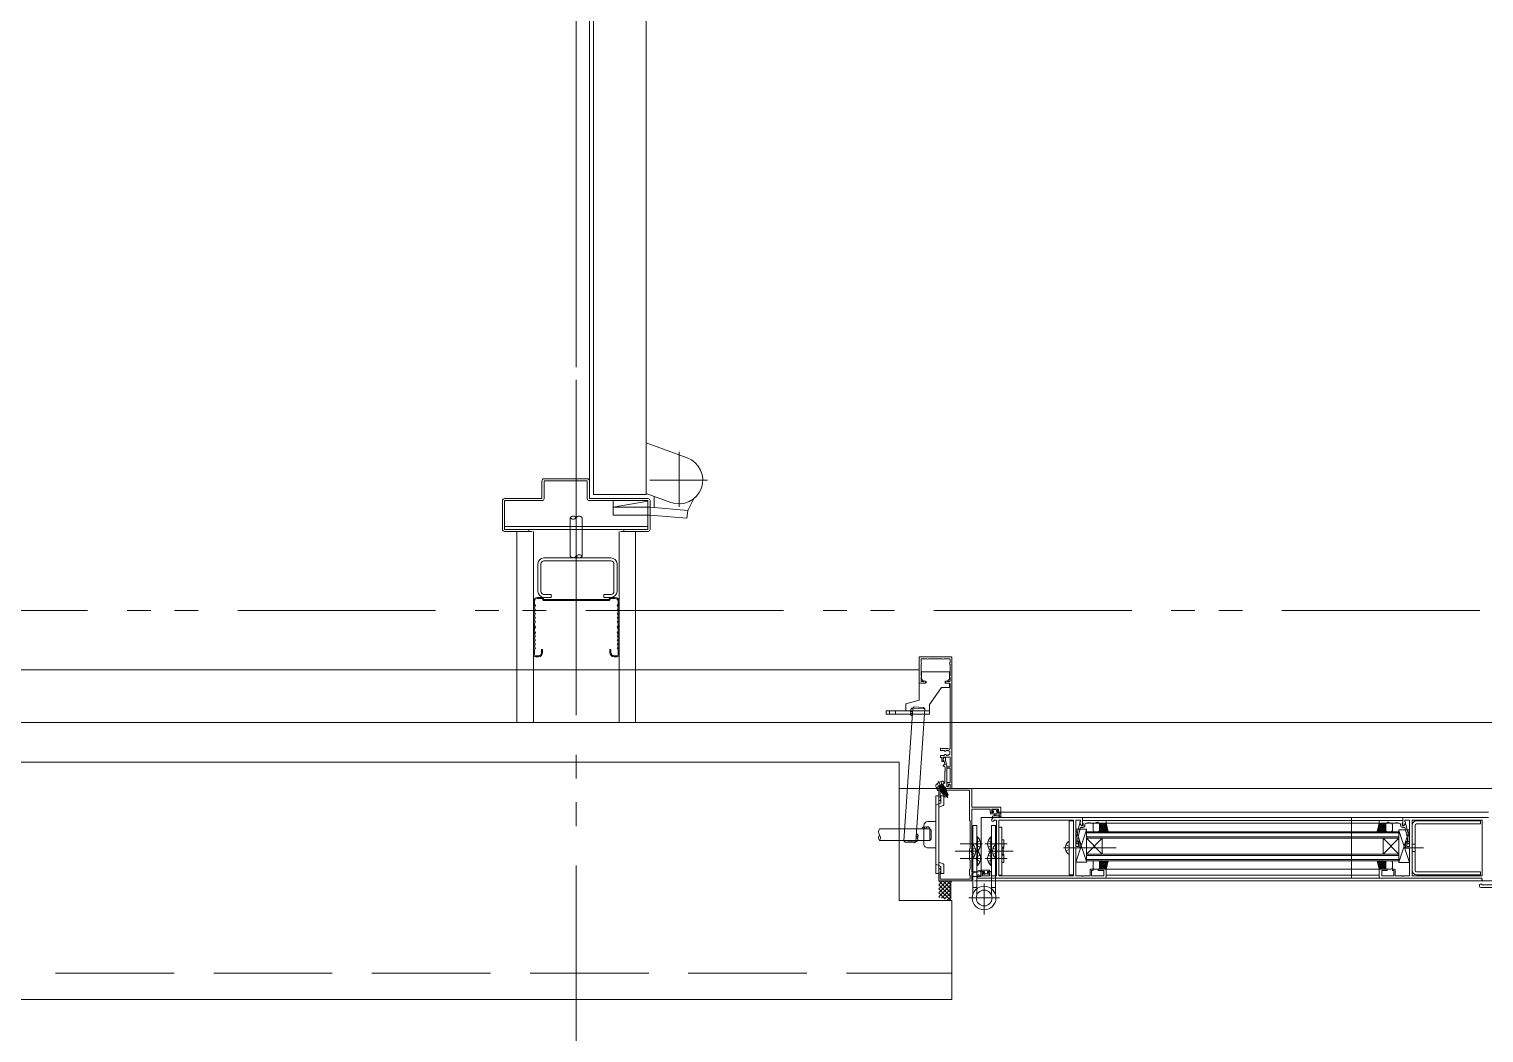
# Model space of a CAD drawing. Units: millimetres at full size. Extents: x -12803 to 120774, y -9413 to 101127.
# Drawn here: x 81859 to 82963, y 6681 to 7442 of the extents above; entities that cross this region are included whole.
import ezdxf

# ---------------------------------------------------------------- set-up
doc = ezdxf.new("R2010")
doc.units = ezdxf.units.MM
doc.header["$LTSCALE"] = 30
for name, pattern in [('CHAIN2', [12, 9, -1, 1, -1]), ('DASHED3', [4, 3, -1]), ('DOUBLE_CHAIN1', [8.8, 5, -1, 0.6, -0.6, 0.6, -1])]:
    doc.linetypes.add(name, pattern=pattern)
doc.layers.add('0-0_NoName', color=7, linetype='Continuous')
for name, color, linetype, lineweight in [('2-0_通芯', 7, 'DOUBLE_CHAIN1', 15), ('2-1_躯体', 7, 'Continuous', 15), ('2-2_間仕切り芯', 7, 'DOUBLE_CHAIN1', 15), ('2-3_間仕切り', 7, 'Continuous', 15), ('2-A_建具', 7, 'Continuous', 15), ('3-2_AIHO08-壁芯', 7, 'CHAIN2', 15)]:
    doc.layers.add(name, color=color, linetype=linetype, lineweight=lineweight)

# ---------------------------------------------------------------- blocks, each defined once
blk = doc.blocks.new('グループ部品-732')
at = {"layer": '2-0_通芯'}
blk.add_line((74361.66, 7001.41), (120774.36, 7001.41), dxfattribs=at)
at = {"layer": '2-1_躯体'}
for p, q in [((79549.36, 6886.41), (82519.36, 6886.41)), ((82519.36, 6781.41), (82519.36, 6886.41)), ((82559.36, 6781.41), (82519.36, 6781.41))]:
    blk.add_line(p, q, dxfattribs=at)
at = {"layer": '2-1_躯体', "linetype": 'DASHED3'}
blk.add_line((78999.36, 6726.41), (82559.36, 6726.41), dxfattribs=at)
at = {"layer": '2-1_躯体'}
blk.add_lwpolyline([(78979.36, 6706.41), (82559.36, 6706.41), (82559.36, 6781.41)], dxfattribs=at)
at = {"layer": '2-2_間仕切り芯'}
blk.add_line((82274.36, 20799.98), (82274.36, 5670.44), dxfattribs=at)
at = {"layer": '2-3_間仕切り'}
for p, q in [((82229.36, 7061.41), (82229.36, 6916.41)), ((82241.86, 7061.41), (82241.86, 6916.41)), ((82306.86, 7061.41), (82306.86, 6916.41)), ((82319.36, 7061.41), (82319.36, 6916.41)), ((79619.36, 6956.41), (82534.36, 6956.41))]:
    blk.add_line(p, q, dxfattribs=at)
blk.add_lwpolyline([(79189.36, 11246.41), (79189.36, 7306.41), (79579.36, 7306.41), (79579.36, 6916.41), (84969.36, 6916.41)], dxfattribs=at)
at = {"layer": '2-A_建具'}
for p, q in [((82284.36, 7716.41), (82284.36, 7086.41)), ((82287.36, 7089.41), (82287.36, 7711.41)), ((82327.36, 7089.41), (82327.36, 7711.41)), ((82327.36, 7128.67), (82358.51, 7117.33)), ((82352.36, 7080.04), (82352.36, 7121.84)), ((82248.36, 7099.81), (82248.36, 7086.41)), ((82282.76, 7101.41), (82249.96, 7101.41)), ((82282.76, 7099.81), (82249.96, 7099.81)), ((82249.96, 7099.81), (82249.96, 7086.41)), ((82282.76, 7086.41), (82282.76, 7099.81)), ((82330.1, 7100.41), (82374.03, 7100.41)), ((82218.36, 7063.01), (82218.36, 7084.81)), ((82248.36, 7086.41), (82219.96, 7086.41)), ((82219.96, 7063.01), (82219.96, 7084.81)), ((82248.36, 7084.81), (82219.96, 7084.81)), ((82328.76, 7086.41), (82284.36, 7086.41)), ((82328.76, 7084.81), (82284.36, 7084.81)), ((82327.36, 7089.41), (82287.36, 7089.41)), ((82302.36, 7073.91), (82302.36, 7084.81)), ((82302.36, 7079.91), (82328.76, 7084.51)), ((82327.36, 7090.35), (82346.2, 7083.5)), ((82328.76, 7063.01), (82328.76, 7084.81)), ((82330.36, 7063.01), (82330.36, 7084.81)), ((82333.36, 7079.67), (82333.36, 7088.17)), ((82363.2, 7086.05), (82358.89, 7077.39)), ((82302.36, 7079.91), (82330.36, 7079.91)), ((82330.36, 7079.93), (82358.89, 7077.39)), ((82328.76, 7065.31), (82219.96, 7065.31)), ((82219.96, 7063.01), (82238.36, 7063.01)), ((82328.76, 7063.01), (82219.96, 7063.01)), ((82238.36, 7061.41), (82238.36, 7063.01)), ((82269.84, 7042.65), (82269.84, 7071.91)), ((82278.84, 7042.65), (82278.84, 7071.91)), ((82328.76, 7063.01), (82310.36, 7063.01)), ((82310.36, 7063.01), (82310.36, 7061.41)), ((82219.96, 7061.41), (82240.86, 7061.41)), ((82328.76, 7061.41), (82307.86, 7061.41)), ((82300.69, 7041.41), (82249.89, 7041.41)), ((82245.29, 7036.81), (82245.29, 7016.01)), ((82247.59, 7036.81), (82247.59, 7016.01)), ((82300.69, 7039.11), (82249.89, 7039.11)), ((82302.99, 7036.81), (82302.99, 7016.01)), ((82305.29, 7036.81), (82305.29, 7016.01)), ((82241.86, 7006.41), (82241.86, 7008.41)), ((82242.66, 7006.41), (82242.66, 7008.41)), ((82249.32, 7009.11), (82299.39, 7009.11)), ((82299.02, 7009.91), (82249.7, 7009.91)), ((82249.89, 7013.71), (82255.29, 7013.71)), ((82249.89, 7011.41), (82255.29, 7011.41)), ((82255.29, 7013.71), (82255.29, 7011.41)), ((82300.69, 7013.71), (82295.29, 7013.71)), ((82295.29, 7013.71), (82295.29, 7011.41)), ((82303.86, 7011.41), (82295.29, 7011.41)), ((82299.88, 7011.41), (82299.02, 7009.91)), ((82306.06, 7006.41), (82306.06, 7008.41)), ((82306.86, 7006.41), (82306.86, 7008.41)), ((82241.86, 6997.41), (82242.56, 6995.91)), ((82242.56, 6995.91), (82241.86, 6994.41)), ((82243.36, 7001.91), (82242.66, 7003.41)), ((82243.36, 6995.91), (82242.66, 6994.41)), ((82305.36, 7001.91), (82306.06, 7003.41)), ((82305.36, 6995.91), (82306.06, 6994.41)), ((82306.86, 6997.41), (82306.16, 6995.91)), ((82306.16, 6995.91), (82306.86, 6994.41)), ((82241.86, 6990.21), (82241.86, 6991.41)), ((82241.86, 6990.21), (82242.56, 6988.91)), ((82241.86, 6987.61), (82242.56, 6988.91)), ((82241.86, 6987.61), (82241.86, 6986.41)), ((82242.66, 6994.41), (82243.36, 6992.91)), ((82243.36, 6992.91), (82242.66, 6991.41)), ((82243.36, 6984.91), (82242.66, 6986.41)), ((82242.66, 6983.41), (82243.36, 6984.91)), ((82306.06, 6994.41), (82305.36, 6992.91)), ((82305.36, 6992.91), (82306.06, 6991.41)), ((82305.36, 6984.91), (82306.06, 6986.41)), ((82306.06, 6983.41), (82305.36, 6984.91)), ((82306.86, 6990.21), (82306.16, 6988.91)), ((82306.86, 6987.61), (82306.16, 6988.91)), ((82306.86, 6990.21), (82306.86, 6991.41)), ((82306.86, 6987.61), (82306.86, 6986.41)), ((82242.56, 6981.91), (82241.86, 6983.41)), ((82241.86, 6980.41), (82242.56, 6981.91)), ((82243.36, 6981.91), (82242.66, 6983.41)), ((82243.36, 6975.91), (82242.66, 6974.41)), ((82305.36, 6981.91), (82306.06, 6983.41)), ((82305.36, 6975.91), (82306.06, 6974.41)), ((82306.16, 6981.91), (82306.86, 6983.41)), ((82306.86, 6980.41), (82306.16, 6981.91)), ((82241.86, 6967.91), (82241.86, 6971.41)), ((82242.66, 6967.91), (82242.66, 6971.41)), ((82245.86, 6967.21), (82243.36, 6967.21)), ((82245.86, 6966.41), (82243.36, 6966.41)), ((82248.86, 6969.41), (82248.86, 6971.91)), ((82299.86, 6969.41), (82299.86, 6971.91)), ((82302.86, 6967.21), (82305.36, 6967.21)), ((82302.86, 6966.41), (82305.36, 6966.41)), ((82306.06, 6967.91), (82306.06, 6971.41)), ((82306.86, 6967.91), (82306.86, 6971.41)), ((82534.36, 6933.46), (82534.36, 6965.91)), ((82558.86, 6966.41), (82534.86, 6966.41)), ((82536.36, 6949.36), (82536.36, 6954.96)), ((82536.36, 6954.96), (82557.36, 6954.96)), ((82557.36, 6954.96), (82557.36, 6949.36)), ((82534.36, 6946.46), (82539.16, 6946.46)), ((82534.86, 6946.41), (82538.61, 6946.41)), ((82537.86, 6947.86), (82536.36, 6949.36)), ((82539.16, 6947.86), (82537.86, 6947.86)), ((82555.86, 6947.86), (82554.56, 6947.86)), ((82554.56, 6946.46), (82557.36, 6946.46)), ((82555.11, 6946.41), (82557.36, 6946.41)), ((82557.36, 6949.36), (82555.86, 6947.86)), ((82557.36, 6946.46), (82557.36, 6942.96)), ((82557.86, 6945.91), (82557.86, 6896.74)), ((82524.36, 6930.78), (82534.36, 6933.46)), ((82524.36, 6930.78), (82524.36, 6925.26)), ((82542.36, 6930.11), (82542.36, 6922.96)), ((82509.36, 6925.26), (82542.36, 6925.26)), ((82509.36, 6922.96), (82509.36, 6925.26)), ((82542.36, 6922.96), (82509.36, 6922.96)), ((82512.01, 6922.96), (82512.01, 6925.26)), ((82516.51, 6922.96), (82516.51, 6925.26)), ((82522.87, 6826.71), (82529.67, 6927.51)), ((82529.67, 6927.51), (82530.73, 6928.44)), ((82529.67, 6927.51), (82538.65, 6926.91)), ((82531.85, 6826.11), (82538.65, 6926.91)), ((82550.56, 6916.21), (82550.36, 6916.41)), ((82554.16, 6894.66), (82554.29, 6894.66)), ((82554.29, 6892.36), (82554.16, 6892.36)), ((82555.06, 6895.12), (82555.15, 6895.21)), ((82555.15, 6891.81), (82555.06, 6891.9)), ((82555.94, 6895.35), (82556.05, 6895.3)), ((82556.05, 6891.72), (82555.94, 6891.67)), ((82556.7, 6895.1), (82556.86, 6895.09)), ((82556.86, 6891.94), (82556.7, 6891.92)), ((82557.68, 6893.91), (82557.64, 6893.76)), ((82557.64, 6893.26), (82557.68, 6893.11)), ((82519.36, 6866.41), (83829.36, 6866.41)), ((82547.63, 6867.06), (82547.15, 6868.08)), ((82553.69, 6870.56), (82547.63, 6867.06)), ((82551.24, 6867.8), (82548.78, 6872.06)), ((82552.72, 6869.19), (82549.29, 6867.21)), ((82549.34, 6867.14), (82549.77, 6867.14)), ((82549.36, 6866.41), (82549.36, 6857.91)), ((82549.41, 6867.51), (82549.51, 6867.34)), ((82549.69, 6866.53), (82552.76, 6869.12)), ((82549.69, 6866.53), (82550.12, 6866.53)), ((82550.83, 6868.1), (82549.77, 6867.14)), ((82549.82, 6867.06), (82549.77, 6867.14)), ((82549.95, 6866.08), (82550.04, 6865.93)), ((82550.04, 6865.93), (82553.11, 6868.51)), ((82550.04, 6865.93), (82550.47, 6865.93)), ((82552.54, 6868.74), (82550.12, 6866.53)), ((82550.17, 6866.46), (82550.12, 6866.53)), ((82550.17, 6866.46), (82552.59, 6868.66)), ((82550.39, 6865.32), (82550.82, 6865.32)), ((82552.89, 6868.13), (82550.47, 6865.93)), ((82550.52, 6865.85), (82550.47, 6865.93)), ((82553.73, 6867.45), (82550.65, 6864.87)), ((82550.65, 6864.87), (82550.87, 6865.24)), ((82550.65, 6864.87), (82550.74, 6864.71)), ((82550.74, 6864.71), (82553.81, 6867.3)), ((82550.74, 6864.71), (82551.17, 6864.71)), ((82550.87, 6865.24), (82550.82, 6865.32)), ((82550.87, 6865.24), (82553.29, 6867.45)), ((82554.08, 6866.84), (82551, 6864.26)), ((82551, 6864.26), (82551.22, 6864.64)), ((82551, 6864.26), (82551.09, 6864.11)), ((82551.09, 6864.11), (82554.16, 6866.69)), ((82551.09, 6864.11), (82551.52, 6864.11)), ((82553.59, 6866.92), (82551.17, 6864.71)), ((82551.22, 6864.64), (82551.17, 6864.71)), ((82551.22, 6864.64), (82553.64, 6866.84)), ((82554.43, 6866.24), (82551.35, 6863.65)), ((82551.35, 6863.65), (82551.57, 6864.03)), ((82551.35, 6863.65), (82551.44, 6863.5)), ((82551.44, 6863.5), (82554.51, 6866.09)), ((82551.44, 6863.5), (82551.87, 6863.5)), ((82553.94, 6866.31), (82551.52, 6864.11)), ((82551.57, 6864.03), (82551.52, 6864.11)), ((82551.57, 6864.03), (82553.99, 6866.24)), ((82554.78, 6865.63), (82551.7, 6863.05)), ((82552.34, 6865.9), (82551.74, 6866.94)), ((82551.79, 6862.9), (82554.86, 6865.48)), ((82554.29, 6865.71), (82551.87, 6863.5)), ((82551.92, 6863.43), (82551.87, 6863.5)), ((82551.92, 6863.43), (82554.34, 6865.63)), ((82554.23, 6864.27), (82552.05, 6862.44)), ((82552.14, 6862.29), (82554.27, 6864.08)), ((82554.64, 6865.1), (82552.22, 6862.9)), ((82552.27, 6862.82), (82554.69, 6865.03)), ((82552.4, 6869.24), (82552.5, 6869.07)), ((82552.76, 6869.12), (82552.54, 6868.74)), ((82552.59, 6868.66), (82552.54, 6868.74)), ((82554.32, 6863.88), (82552.57, 6862.29)), ((82553.03, 6868.66), (82552.59, 6868.66)), ((82552.72, 6869.19), (82552.76, 6869.12)), ((82552.84, 6865.03), (82556.12, 6859.34)), ((82553.11, 6868.51), (82552.89, 6868.13)), ((82552.94, 6868.06), (82552.89, 6868.13)), ((82553.38, 6868.06), (82552.94, 6868.06)), ((82553.03, 6868.66), (82553.11, 6868.51)), ((82553.69, 6870.56), (82553.04, 6871.48)), ((82553.29, 6867.45), (82553.24, 6867.53)), ((82553.73, 6867.45), (82553.29, 6867.45)), ((82553.81, 6867.3), (82553.59, 6866.92)), ((82553.64, 6866.84), (82553.59, 6866.92)), ((82554.08, 6866.84), (82553.64, 6866.84)), ((82553.73, 6867.45), (82553.81, 6867.3)), ((82554.16, 6866.69), (82553.94, 6866.31)), ((82553.99, 6866.24), (82553.94, 6866.31)), ((82554.43, 6866.24), (82553.99, 6866.24)), ((82554.08, 6866.84), (82554.16, 6866.69)), ((82554.9, 6861.45), (82554.2, 6864.4)), ((82554.51, 6866.09), (82554.29, 6865.71)), ((82554.34, 6865.63), (82554.29, 6865.71)), ((82554.78, 6865.63), (82554.34, 6865.63)), ((82554.43, 6866.24), (82554.51, 6866.09)), ((82554.86, 6865.48), (82554.64, 6865.1)), ((82554.69, 6865.03), (82554.64, 6865.1)), ((82555.13, 6865.03), (82554.64, 6864.61)), ((82555.13, 6865.03), (82554.69, 6865.03)), ((82554.72, 6864.46), (82555.21, 6864.87)), ((82554.78, 6865.63), (82554.86, 6865.48)), ((82555.39, 6863.81), (82554.99, 6864.5)), ((82555.13, 6865.03), (82555.21, 6864.87)), ((82555.44, 6863.83), (82555.18, 6863.68)), ((82547.06, 6860.91), (82547.06, 6801.91)), ((82549.36, 6860.91), (82547.06, 6860.91)), ((82549.43, 6854.8), (82547.13, 6853.87)), ((82549.36, 6860.91), (82549.36, 6801.91)), ((82550.93, 6855.41), (82549.43, 6854.8)), ((82552.6, 6853.61), (82549.43, 6852.32)), ((82550.93, 6860.91), (82550.93, 6855.41)), ((82553.23, 6860.91), (82550.93, 6860.91)), ((82551.7, 6863.05), (82551.92, 6863.43)), ((82551.7, 6863.05), (82551.79, 6862.9)), ((82551.79, 6862.9), (82552.22, 6862.9)), ((82552.05, 6862.44), (82552.27, 6862.82)), ((82552.05, 6862.44), (82552.14, 6862.29)), ((82552.14, 6862.29), (82552.57, 6862.29)), ((82552.27, 6862.82), (82552.22, 6862.9)), ((82552.62, 6862.21), (82552.57, 6862.29)), ((82554.47, 6863.27), (82552.58, 6862.18)), ((82552.58, 6862.18), (82553.72, 6860.2)), ((82553.23, 6854.53), (82553.23, 6860.91)), ((82554.1, 6861.45), (82553.68, 6860.27)), ((82553.72, 6860.2), (82555.53, 6860.07)), ((82554.9, 6861.45), (82555.53, 6860.07)), ((82555.79, 6860.22), (82555.53, 6860.07)), ((82556.22, 6861.87), (82555.61, 6860.54)), ((82555.61, 6860.54), (82555.79, 6860.22)), ((82556.58, 6861.85), (82555.79, 6860.22)), ((82547.05, 6841.41), (82541.06, 6841.41)), ((82574.36, 6802.91), (82574.36, 6850.68)), ((82757.81, 6844.51), (82581.56, 6844.51)), ((82588.46, 6847.51), (82588.46, 6848.11)), ((82588.76, 6848.41), (82590.56, 6848.41)), ((82596.36, 6847.21), (82588.76, 6847.21)), ((82589.64, 6843.19), (82590.71, 6844.26)), ((82589.66, 6849.91), (82589.66, 6850.41)), ((82589.96, 6850.71), (82590.46, 6850.71)), ((82590.63, 6845.61), (82594.59, 6845.61)), ((82966.36, 6844.41), (82590.63, 6844.41)), ((82590.66, 6850.51), (82592.76, 6850.51)), ((82591.46, 6847.21), (82591.56, 6846.07)), ((82592.66, 6847.21), (82592.56, 6846.07)), ((82592.96, 6850.71), (82593.56, 6850.71)), ((82593.06, 6800.34), (82593.06, 6842.48)), ((82593.56, 6848.41), (82966.36, 6848.41)), ((82594.06, 6849.61), (82593.72, 6849.61)), ((82593.77, 6850.62), (82594.27, 6850.12)), ((82594.99, 6800.34), (82594.99, 6842.48)), ((82594.99, 6842.48), (82651.43, 6842.48)), ((82595.16, 6846.03), (82595.16, 6847.21)), ((82596.36, 6848.11), (82596.36, 6845.43)), ((82648.23, 6841.91), (82651.43, 6841.91)), ((82651.43, 6842.48), (82651.43, 6800.34)), ((82658.36, 6844.41), (82658.36, 6838.21)), ((82901.36, 6842.21), (82658.36, 6842.21)), ((82676.36, 6842.21), (82676.36, 6840.71)), ((82862.26, 6798.41), (82862.26, 6844.41)), ((82883.36, 6842.21), (82883.36, 6840.71)), ((82901.36, 6844.41), (82901.36, 6838.21)), ((82504.36, 6835.91), (82542.56, 6835.91)), ((82538.06, 6838.41), (82538.06, 6824.41)), ((82542.56, 6835.91), (82543.56, 6834.91)), ((82542.56, 6835.91), (82542.56, 6826.91)), ((82589.31, 6838.41), (82589.31, 6785.56)), ((82592.31, 6838.41), (82589.31, 6838.41)), ((82592.31, 6786.06), (82592.31, 6838.41)), ((82597.29, 6837.21), (82594.99, 6837.21)), ((82653.36, 6835.51), (82661.36, 6835.51)), ((82653.36, 6826.51), (82653.36, 6835.51)), ((82661.36, 6811.01), (82653.36, 6835.51)), ((82653.36, 6810.51), (82661.36, 6835.01)), ((82656.65, 6839.41), (82656.86, 6839.41)), ((82658.86, 6838.21), (82658.86, 6840.01)), ((82660.16, 6839.21), (82660.16, 6838.41)), ((82662.4, 6840.21), (82661.16, 6840.21)), ((82661.36, 6810.51), (82661.36, 6835.51)), ((82661.36, 6835.01), (82661.36, 6811.01)), ((82898.36, 6833.71), (82661.36, 6833.71)), ((82898.36, 6832.71), (82661.36, 6832.71)), ((82663.4, 6840.21), (82663.31, 6840.21)), ((82663.58, 6840.33), (82663.4, 6840.21)), ((82666.36, 6834.71), (82666.36, 6839.21)), ((82667.36, 6840.21), (82670.36, 6840.21)), ((82670.36, 6833.71), (82667.36, 6833.71)), ((82889.36, 6840.21), (82670.36, 6840.21)), ((82671.36, 6833.71), (82671.36, 6840.21)), ((82671.36, 6836.09), (82675.47, 6840.21)), ((82671.36, 6837.51), (82674.06, 6840.21)), ((82671.36, 6838.92), (82672.64, 6840.21)), ((82671.36, 6834.68), (82676.46, 6839.78)), ((82671.36, 6839.21), (82671.36, 6834.71)), ((82671.36, 6839.02), (82676.67, 6833.71)), ((82671.36, 6837.61), (82675.26, 6833.71)), ((82671.36, 6836.2), (82673.84, 6833.71)), ((82671.36, 6834.78), (82672.43, 6833.71)), ((82671.58, 6840.21), (82677.79, 6834.01)), ((82671.8, 6833.71), (82676.72, 6838.63)), ((82673, 6840.21), (82677.36, 6835.84)), ((82673.21, 6833.71), (82676.99, 6837.48)), ((82674.41, 6840.21), (82676.94, 6837.68)), ((82674.63, 6833.71), (82677.25, 6836.33)), ((82675.83, 6840.21), (82676.51, 6839.52)), ((82676.04, 6833.71), (82677.52, 6835.18)), ((82676.36, 6840.21), (82677.86, 6833.71)), ((82677.46, 6833.71), (82677.78, 6834.03)), ((82883.36, 6840.21), (82881.86, 6833.71)), ((82888.13, 6840.21), (82881.92, 6834.01)), ((82882.26, 6833.71), (82881.93, 6834.03)), ((82883.67, 6833.71), (82882.2, 6835.18)), ((82886.71, 6840.21), (82882.35, 6835.84)), ((82885.08, 6833.71), (82882.46, 6836.33)), ((82886.5, 6833.71), (82882.73, 6837.48)), ((82885.3, 6840.21), (82882.77, 6837.68)), ((82887.91, 6833.71), (82882.99, 6838.63)), ((82888.36, 6839.02), (82883.04, 6833.71)), ((82888.36, 6834.68), (82883.26, 6839.78)), ((82888.36, 6836.09), (82884.24, 6840.21)), ((82888.36, 6837.61), (82884.46, 6833.71)), ((82888.36, 6837.51), (82885.66, 6840.21)), ((82888.36, 6836.2), (82885.87, 6833.71)), ((82888.36, 6838.92), (82887.07, 6840.21)), ((82888.36, 6834.78), (82887.29, 6833.71)), ((82888.36, 6833.71), (82888.36, 6840.21)), ((82888.36, 6839.21), (82888.36, 6834.71)), ((82892.36, 6840.21), (82889.36, 6840.21)), ((82889.36, 6833.71), (82892.36, 6833.71)), ((82893.36, 6834.71), (82893.36, 6839.21)), ((82896.13, 6840.33), (82896.31, 6840.21)), ((82896.31, 6840.21), (82896.4, 6840.21)), ((82897.31, 6840.21), (82898.56, 6840.21)), ((82898.36, 6810.71), (82906.36, 6835.21)), ((82898.36, 6810.71), (82898.36, 6834.71)), ((82906.36, 6810.21), (82898.36, 6834.71)), ((82899.56, 6839.21), (82899.56, 6838.41)), ((82900.86, 6838.21), (82900.86, 6840.01)), ((82903.07, 6839.41), (82902.85, 6839.41)), ((82906.36, 6826.21), (82906.36, 6835.21)), ((82910.59, 6838.46), (82910.59, 6804.36)), ((82960.29, 6839.61), (82911.74, 6839.61)), ((82504.36, 6826.91), (82542.56, 6826.91)), ((82531.85, 6826.11), (82522.87, 6826.71)), ((82531.85, 6826.11), (82530.78, 6825.18)), ((82547.06, 6821.41), (82541.06, 6821.41)), ((82565.52, 6824.41), (82582.58, 6824.41)), ((82584.42, 6824.41), (82601.29, 6824.41)), ((82597.29, 6827.51), (82598.69, 6827.51)), ((82597.29, 6822.01), (82598.09, 6822.01)), ((82597.29, 6821.31), (82598.69, 6821.31)), ((82598.09, 6822.01), (82598.09, 6815.81)), ((82598.69, 6821.31), (82598.69, 6827.51)), ((82643.86, 6821.41), (82683.86, 6821.41)), ((82645.71, 6823.76), (82648.13, 6822.56)), ((82645.71, 6819.06), (82648.13, 6820.27)), ((82647.63, 6826.16), (82647.73, 6826.16)), ((82898.36, 6829.71), (82661.36, 6829.71)), ((82661.36, 6828.71), (82898.36, 6828.71)), ((82673.36, 6828.71), (82661.36, 6816.71)), ((82673.36, 6816.71), (82661.36, 6828.71)), ((82673.36, 6828.71), (82673.36, 6816.71)), ((82886.36, 6828.71), (82898.36, 6816.71)), ((82886.36, 6816.71), (82898.36, 6828.71)), ((82886.36, 6828.71), (82886.36, 6816.71)), ((82901.94, 6821.41), (82916.94, 6821.41)), ((82903.86, 6821.51), (82906.36, 6821.51)), ((82908.29, 6824.16), (82910.59, 6824.16)), ((82552.61, 6809.21), (82549.43, 6810.5)), ((82553.23, 6808.29), (82553.23, 6801.91)), ((82561.72, 6818.91), (82579.91, 6818.91)), ((82565.52, 6813.41), (82582.11, 6813.41)), ((82574.87, 6813.61), (82574.36, 6813.61)), ((82578.62, 6819.11), (82578.11, 6819.11)), ((82584.47, 6813.41), (82601.29, 6813.41)), ((82586.99, 6818.91), (82605.75, 6818.91)), ((82588.8, 6819.11), (82589.31, 6819.11)), ((82592.55, 6813.61), (82593.06, 6813.61)), ((82597.29, 6816.51), (82598.69, 6816.51)), ((82597.29, 6815.81), (82598.09, 6815.81)), ((82597.29, 6810.31), (82598.69, 6810.31)), ((82598.69, 6810.31), (82598.69, 6816.51)), ((82647.63, 6816.66), (82647.73, 6816.66)), ((82898.36, 6816.71), (82661.36, 6816.71)), ((82898.36, 6815.71), (82661.36, 6815.71)), ((82898.36, 6812.71), (82661.36, 6812.71)), ((82898.36, 6811.71), (82661.36, 6811.71)), ((82666.36, 6810.71), (82666.36, 6806.21)), ((82670.36, 6811.71), (82667.36, 6811.71)), ((82671.36, 6806.4), (82676.67, 6811.71)), ((82671.36, 6807.81), (82675.26, 6811.71)), ((82671.36, 6809.22), (82673.84, 6811.71)), ((82671.36, 6811.71), (82671.36, 6805.21)), ((82671.36, 6810.64), (82672.43, 6811.71)), ((82671.36, 6810.74), (82676.46, 6805.64)), ((82671.36, 6806.21), (82671.36, 6810.71)), ((82671.36, 6809.33), (82675.47, 6805.21)), ((82671.58, 6805.21), (82677.79, 6811.41)), ((82671.8, 6811.71), (82676.72, 6806.79)), ((82673, 6805.21), (82677.36, 6809.58)), ((82673.21, 6811.71), (82676.99, 6807.94)), ((82674.63, 6811.71), (82677.25, 6809.09)), ((82676.04, 6811.71), (82677.52, 6810.24)), ((82676.36, 6805.21), (82677.86, 6811.71)), ((82677.46, 6811.71), (82677.78, 6811.39)), ((82883.36, 6805.21), (82881.86, 6811.71)), ((82888.13, 6805.21), (82881.92, 6811.41)), ((82882.26, 6811.71), (82881.93, 6811.39)), ((82883.67, 6811.71), (82882.2, 6810.24)), ((82886.71, 6805.21), (82882.35, 6809.58)), ((82885.08, 6811.71), (82882.46, 6809.09)), ((82886.5, 6811.71), (82882.73, 6807.94)), ((82887.91, 6811.71), (82882.99, 6806.79)), ((82888.36, 6806.4), (82883.04, 6811.71)), ((82888.36, 6810.74), (82883.26, 6805.64)), ((82888.36, 6809.33), (82884.24, 6805.21)), ((82888.36, 6807.81), (82884.46, 6811.71)), ((82888.36, 6809.22), (82885.87, 6811.71)), ((82888.36, 6810.64), (82887.29, 6811.71)), ((82888.36, 6811.71), (82888.36, 6805.21)), ((82888.36, 6806.21), (82888.36, 6810.71)), ((82889.36, 6811.71), (82892.36, 6811.71)), ((82893.36, 6810.71), (82893.36, 6806.21)), ((82908.29, 6818.66), (82910.59, 6818.66)), ((82549.36, 6801.91), (82547.06, 6801.91)), ((82549.36, 6804.91), (82549.36, 6796.91)), ((82550.93, 6801.91), (82550.93, 6807.41)), ((82553.23, 6801.91), (82550.93, 6801.91)), ((82581.76, 6804.61), (82575.49, 6803.2)), ((82580.65, 6803.43), (82575.61, 6802.61)), ((82578.62, 6808.11), (82578.11, 6808.11)), ((82578.11, 6798.41), (82961.36, 6798.41)), ((82578.36, 6799.41), (82578.36, 6800.41)), ((82581.76, 6803.61), (82581.67, 6803.6)), ((82583.44, 6801.5), (82582.94, 6802)), ((82583.16, 6802.51), (82583.5, 6802.51)), ((82584.26, 6801.41), (82583.66, 6801.41)), ((82586.46, 6801.61), (82584.46, 6801.61)), ((82588.96, 6803.61), (82586.36, 6803.61)), ((82587.16, 6801.41), (82586.66, 6801.41)), ((82587.46, 6802.21), (82587.46, 6801.71)), ((82587.76, 6804.31), (82587.76, 6803.91)), ((82588.8, 6808.11), (82589.31, 6808.11)), ((82651.43, 6800.34), (82594.99, 6800.34)), ((82658.31, 6800.34), (82658.4, 6800.34)), ((82667.36, 6805.21), (82670.36, 6805.21)), ((82889.36, 6805.21), (82670.36, 6805.21)), ((82671.36, 6807.91), (82674.06, 6805.21)), ((82671.36, 6806.5), (82672.64, 6805.21)), ((82674.41, 6805.21), (82676.94, 6807.74)), ((82675.83, 6805.21), (82676.51, 6805.9)), ((82676.36, 6804.71), (82676.36, 6799.41)), ((82883.36, 6800.61), (82676.36, 6800.61)), ((82885.3, 6805.21), (82882.77, 6807.74)), ((82883.89, 6805.21), (82883.2, 6805.9)), ((82883.36, 6804.71), (82883.36, 6799.41)), ((82888.36, 6807.91), (82885.66, 6805.21)), ((82888.36, 6806.5), (82887.07, 6805.21)), ((82892.36, 6805.21), (82889.36, 6805.21)), ((82901.4, 6800.34), (82901.31, 6800.34)), ((82549.36, 6787.41), (82558.36, 6796.41)), ((82549.36, 6790.41), (82555.36, 6796.41)), ((82549.36, 6793.41), (82552.36, 6796.41)), ((82549.36, 6796.41), (82558.36, 6787.41)), ((82549.36, 6784.41), (82558.36, 6793.41)), ((82549.36, 6793.41), (82558.36, 6784.41)), ((82549.36, 6790.41), (82558.36, 6781.41)), ((82549.36, 6787.41), (82554.2, 6782.56)), ((82551.31, 6783.37), (82558.36, 6790.41)), ((82552.36, 6796.41), (82558.36, 6790.41)), ((82553.66, 6782.71), (82558.36, 6787.41)), ((82555.36, 6796.41), (82558.36, 6793.41)), ((82575.11, 6791.41), (82578.11, 6791.41)), ((82969.36, 6796.41), (82576.36, 6796.41)), ((82583.71, 6771.01), (82583.71, 6794.43)), ((82589.31, 6791.41), (82592.31, 6791.41)), ((82961.29, 6793.54), (82961.29, 6793.91)), ((82549.36, 6784.41), (82550.05, 6783.72)), ((82556.01, 6782.06), (82558.36, 6784.41)), ((82595.31, 6783.41), (82572.23, 6783.41))]:
    blk.add_line(p, q, dxfattribs=at)
for points in [[(82302.36, 7073.91), (82330.36, 7073.91), (82358.36, 7071.41), (82358.89, 7077.39)], [(82244.86, 7011.41), (82248.83, 7011.41), (82249.7, 7009.91)], [(82244.86, 7010.61), (82248.45, 7010.61), (82249.32, 7009.11)], [(82303.86, 7010.61), (82300.26, 7010.61), (82299.39, 7009.11)], [(82241.86, 7006.41), (82242.56, 7004.91), (82241.86, 7003.41)], [(82241.86, 7003.41), (82242.56, 7001.91), (82241.86, 7000.41)], [(82241.86, 7000.41), (82242.56, 6998.91), (82241.86, 6997.41)], [(82242.66, 7006.41), (82243.36, 7004.91), (82242.66, 7003.41)], [(82243.36, 7001.91), (82242.66, 7000.41), (82243.36, 6998.91)], [(82243.36, 6998.91), (82242.66, 6997.41), (82243.36, 6995.91)], [(82306.06, 7006.41), (82305.36, 7004.91), (82306.06, 7003.41)], [(82305.36, 7001.91), (82306.06, 7000.41), (82305.36, 6998.91)], [(82305.36, 6998.91), (82306.06, 6997.41), (82305.36, 6995.91)], [(82306.86, 7006.41), (82306.16, 7004.91), (82306.86, 7003.41)], [(82306.86, 7003.41), (82306.16, 7001.91), (82306.86, 7000.41)], [(82306.86, 7000.41), (82306.16, 6998.91), (82306.86, 6997.41)], [(82241.86, 6994.41), (82242.56, 6992.91), (82241.86, 6991.41)], [(82241.86, 6983.41), (82242.56, 6984.91), (82241.86, 6986.41)], [(82242.66, 6991.41), (82242.66, 6990.21), (82243.36, 6988.91)], [(82242.66, 6986.41), (82242.66, 6987.61), (82243.36, 6988.91)], [(82306.06, 6991.41), (82306.06, 6990.21), (82305.36, 6988.91)], [(82306.06, 6986.41), (82306.06, 6987.61), (82305.36, 6988.91)], [(82306.86, 6994.41), (82306.16, 6992.91), (82306.86, 6991.41)], [(82306.86, 6983.41), (82306.16, 6984.91), (82306.86, 6986.41)], [(82241.86, 6977.41), (82242.56, 6978.91), (82241.86, 6980.41)], [(82241.86, 6974.41), (82242.56, 6975.91), (82241.86, 6977.41)], [(82241.86, 6971.41), (82242.56, 6972.91), (82241.86, 6974.41)], [(82243.36, 6978.91), (82242.66, 6980.41), (82243.36, 6981.91)], [(82243.36, 6975.91), (82242.66, 6977.41), (82243.36, 6978.91)], [(82242.66, 6971.41), (82243.36, 6972.91), (82242.66, 6974.41)], [(82305.36, 6978.91), (82306.06, 6980.41), (82305.36, 6981.91)], [(82305.36, 6975.91), (82306.06, 6977.41), (82305.36, 6978.91)], [(82306.06, 6971.41), (82305.36, 6972.91), (82306.06, 6974.41)], [(82306.86, 6977.41), (82306.16, 6978.91), (82306.86, 6980.41)], [(82306.86, 6974.41), (82306.16, 6975.91), (82306.86, 6977.41)], [(82306.86, 6971.41), (82306.16, 6972.91), (82306.86, 6974.41)], [(82248.86, 6971.91), (82248.06, 6971.91), (82248.06, 6969.41)], [(82299.86, 6971.91), (82300.66, 6971.91), (82300.66, 6969.41)], [(82535.93, 6962.05), (82535.86, 6962.24), (82535.86, 6964.41)], [(82536.36, 6964.91), (82540.03, 6964.91), (82540.22, 6964.84)], [(82541.5, 6964.84), (82541.69, 6964.91), (82552.03, 6964.91), (82552.22, 6964.84)], [(82553.5, 6964.84), (82553.69, 6964.91), (82557.36, 6964.91)], [(82557.86, 6964.41), (82557.86, 6962.24), (82557.79, 6962.05)], [(82559.36, 6866.41), (82559.36, 6965.91), (82558.86, 6966.41)], [(82535.93, 6952.05), (82535.86, 6952.24), (82535.86, 6960.58), (82535.93, 6960.77)], [(82557.79, 6960.77), (82557.86, 6960.58), (82557.86, 6952.24), (82557.79, 6952.05)], [(82535.86, 6948.11), (82535.86, 6950.58), (82535.93, 6950.77)], [(82538.08, 6947.7), (82537.87, 6947.61), (82536.36, 6947.61)], [(82557.36, 6942.96), (82551.36, 6942.96), (82542.36, 6930.11)], [(82557.36, 6947.61), (82555.84, 6947.61), (82555.63, 6947.7)], [(82557.79, 6950.77), (82557.86, 6950.58), (82557.86, 6948.11)], [(82530.73, 6928.44), (82537.72, 6927.97), (82538.65, 6926.91)], [(82555.86, 6896.71), (82551.78, 6896.71), (82551.26, 6897.01), (82550.56, 6897.01), (82550.56, 6895.41), (82553.46, 6895.41), (82553.76, 6895.09)], [(82553.76, 6891.93), (82553.46, 6891.61), (82550.56, 6891.61), (82550.56, 6890.01), (82551.56, 6890.01), (82551.56, 6887.01), (82552.96, 6887.01), (82552.96, 6887.51), (82552.56, 6888.08), (82552.56, 6890.31), (82557.86, 6890.31), (82557.86, 6882.91), (82555.96, 6882.91)], [(82553.52, 6889.86), (82552.4, 6887.92), (82553.2, 6887.7), (82554.11, 6884.31), (82553.06, 6884.31)], [(82555.46, 6876.87), (82555.46, 6883.92), (82554.46, 6887.65), (82554.46, 6889.61)], [(82554.26, 6882.11), (82554.26, 6879.71), (82553.96, 6879.41), (82553.96, 6870.71), (82551.05, 6869.03), (82550.95, 6868.84), (82550.47, 6868.56), (82550.25, 6868.57), (82547.45, 6866.95), (82548.57, 6865.01), (82549.36, 6865.01)], [(82556.86, 6869.2), (82556.58, 6867.61), (82555.46, 6867.61), (82555.46, 6875.95), (82555.34, 6876.14), (82555.34, 6876.69), (82555.46, 6876.87)], [(82555.96, 6881.91), (82557.86, 6881.91), (82557.86, 6870.91), (82555.68, 6870.91), (82555.46, 6868.35)], [(82547.7, 6869.83), (82549.39, 6868.71), (82550.69, 6868.76)], [(82549.29, 6867.21), (82549.34, 6867.14), (82549.72, 6867.46)], [(82552.29, 6868.95), (82549.6, 6866.68), (82549.69, 6866.53)], [(82549.6, 6866.68), (82549.82, 6867.06), (82551.18, 6868.3)], [(82553.03, 6868.66), (82549.95, 6866.08), (82550.17, 6866.46)], [(82553.38, 6868.06), (82550.3, 6865.47), (82550.39, 6865.32), (82553.46, 6867.91)], [(82550.3, 6865.47), (82550.52, 6865.85), (82552.94, 6868.06)], [(82550.46, 6859.71), (82550.46, 6865.21), (82572.73, 6865.21), (82572.73, 6842.41), (82573.16, 6841.98), (82573.16, 6820.84), (82572.73, 6820.41), (82572.73, 6812.41), (82573.16, 6811.98), (82573.16, 6805.34), (82572.73, 6804.91), (82572.73, 6800.91), (82573.16, 6800.48), (82573.16, 6797.61), (82550.46, 6797.61), (82550.46, 6803.11)], [(82551.25, 6871.88), (82551.37, 6869.86), (82550.69, 6868.76)], [(82553.38, 6868.06), (82553.46, 6867.91), (82553.24, 6867.53), (82550.82, 6865.32)], [(82551.51, 6866.41), (82553.98, 6867.84), (82554.8, 6866.41)], [(82555.61, 6860.54), (82554.65, 6864.59), (82556.22, 6861.87)], [(82555.21, 6864.87), (82554.99, 6864.5), (82554.81, 6864.32)], [(82555.44, 6863.83), (82556.58, 6861.85), (82556.22, 6861.87)], [(82556.45, 6868.22), (82556.73, 6869.81), (82557.86, 6869.81), (82557.86, 6866.41)], [(82596.36, 6848.41), (82596.36, 6852.31), (82574.36, 6852.31), (82574.36, 6866.41)], [(82549.86, 6857.41), (82550.36, 6857.41), (82550.99, 6858.5), (82550.99, 6859.11)], [(82554.96, 6861.36), (82554.1, 6861.45), (82553.28, 6862.59)], [(82574.36, 6850.68), (82588.26, 6850.68), (82588.26, 6848.91)], [(82581.56, 6844.51), (82581.56, 6799.61), (82575.11, 6799.61)], [(82590.56, 6848.41), (82590.56, 6849.21), (82589.46, 6849.21), (82589.46, 6850.68), (82594.73, 6850.68), (82594.73, 6849.21), (82593.56, 6849.21), (82593.56, 6848.41)], [(82589.56, 6848.21), (82590.86, 6848.21), (82590.86, 6849.61), (82589.96, 6849.61)], [(82593.06, 6842.48), (82591.66, 6842.48), (82591, 6841.83)], [(82593.26, 6849.15), (82593.26, 6848.21), (82595.26, 6848.21)], [(82651.43, 6800.91), (82648.23, 6800.91), (82648.23, 6841.91)], [(82658.86, 6838.21), (82657.56, 6838.21), (82656.43, 6840.17), (82656.43, 6840.98), (82656.86, 6841.41), (82656.86, 6842.48), (82653.36, 6842.48), (82653.36, 6822.51), (82655.36, 6822.51), (82655.36, 6825.71), (82656.36, 6825.71), (82656.36, 6822.01)], [(82900.86, 6838.21), (82902.16, 6838.21), (82903.29, 6840.17), (82903.29, 6840.98), (82902.86, 6841.41), (82902.86, 6842.48), (82906.36, 6842.48), (82906.36, 6822.51), (82904.36, 6822.51), (82904.36, 6825.71), (82903.36, 6825.71)], [(82911.74, 6841.91), (82960.29, 6841.91), (82960.29, 6839.61)], [(82543.56, 6834.91), (82543.56, 6827.91), (82542.56, 6826.91)], [(82575.11, 6786.06), (82575.11, 6838.41), (82578.11, 6838.41), (82578.11, 6785.56)], [(82597.29, 6837.21), (82597.29, 6800.61), (82594.99, 6800.61)], [(82654.33, 6824.59), (82653.56, 6825.36), (82653.56, 6829.31), (82656.16, 6839.04)], [(82658.66, 6836.91), (82656.84, 6836.91), (82654.76, 6829.15), (82654.76, 6825.86), (82655.18, 6825.43)], [(82670.36, 6840.21), (82670.36, 6840.91), (82669.36, 6840.91), (82667.43, 6840.21), (82664.31, 6840.21)], [(82889.36, 6840.21), (82889.36, 6840.91), (82890.36, 6840.91), (82892.28, 6840.21), (82895.4, 6840.21)], [(82906.36, 6835.21), (82898.36, 6835.21), (82898.36, 6810.21), (82906.36, 6810.21), (82906.36, 6821.21)], [(82901.06, 6836.91), (82902.88, 6836.91), (82904.96, 6829.15), (82904.96, 6825.86), (82904.53, 6825.43)], [(82905.38, 6824.59), (82906.16, 6825.36), (82906.16, 6829.31), (82903.55, 6839.04)], [(82530.78, 6825.18), (82523.8, 6825.65), (82522.87, 6826.71)], [(82576.92, 6821.31), (82574.35, 6820.06), (82573.74, 6818.91)], [(82574.87, 6813.61), (82574.87, 6824.21), (82574.36, 6824.21)], [(82580.67, 6826.81), (82578.1, 6825.56), (82577.49, 6824.41)], [(82580.67, 6822.01), (82578.1, 6823.27), (82577.49, 6824.41)], [(82578.62, 6819.11), (82578.62, 6829.71), (82578.11, 6829.71)], [(82586.74, 6826.81), (82589.31, 6825.56), (82589.92, 6824.41)], [(82586.74, 6822.01), (82589.31, 6823.27), (82589.92, 6824.41)], [(82588.8, 6819.11), (82588.8, 6829.71), (82589.31, 6829.71)], [(82590.49, 6821.31), (82593.06, 6820.06), (82593.67, 6818.91)], [(82592.55, 6813.61), (82592.55, 6824.21), (82593.06, 6824.21)], [(82653.36, 6821.51), (82656.36, 6821.51), (82656.36, 6826.51), (82653.36, 6826.51)], [(82661.36, 6810.51), (82653.36, 6810.51), (82653.36, 6821.51)], [(82653.36, 6821.51), (82653.36, 6800.34), (82657.4, 6800.34)], [(82906.36, 6821.51), (82906.36, 6800.34), (82902.31, 6800.34)], [(82906.36, 6821.21), (82903.36, 6821.21), (82903.36, 6826.21), (82906.36, 6826.21)], [(82550.93, 6807.41), (82549.43, 6808.02), (82547.13, 6808.95)], [(82576.92, 6816.51), (82574.35, 6817.77), (82573.74, 6818.91)], [(82580.67, 6815.81), (82578.1, 6814.56), (82577.49, 6813.41)], [(82580.67, 6811.01), (82578.1, 6812.27), (82577.49, 6813.41)], [(82578.62, 6808.11), (82578.62, 6818.71), (82578.11, 6818.71)], [(82586.74, 6815.81), (82589.31, 6814.56), (82589.92, 6813.41)], [(82586.74, 6811.01), (82589.31, 6812.27), (82589.92, 6813.41)], [(82588.8, 6808.11), (82588.8, 6818.71), (82589.31, 6818.71)], [(82590.49, 6816.51), (82593.06, 6817.77), (82593.67, 6818.91)], [(82550.99, 6803.71), (82550.99, 6804.32), (82550.36, 6805.41), (82549.86, 6805.41)], [(82549.86, 6796.41), (82574.36, 6796.41), (82574.36, 6801.91), (82575.36, 6801.91), (82575.36, 6802.91), (82574.36, 6802.91)], [(82578.86, 6800.91), (82579.66, 6800.91), (82579.66, 6800.54)], [(82579.86, 6800.34), (82581.36, 6800.34), (82581.36, 6803.61)], [(82583.96, 6802.97), (82583.96, 6803.61), (82581.36, 6803.61)], [(82587.46, 6804.61), (82581.76, 6804.61), (82581.76, 6803.61)], [(82583.66, 6803.61), (82583.66, 6802.81), (82582.56, 6802.81), (82582.56, 6800.34), (82587.76, 6800.34), (82587.76, 6802.81), (82586.66, 6802.81), (82586.66, 6803.61)], [(82586.36, 6803.61), (82586.36, 6802.51), (82587.16, 6802.51)], [(82588.96, 6803.61), (82588.96, 6800.34), (82593.06, 6800.34)], [(82659.31, 6800.34), (82664.16, 6800.34), (82664.16, 6804.71)], [(82664.66, 6805.21), (82666.36, 6805.21), (82666.36, 6804.21), (82665.16, 6804.21), (82665.16, 6800.34), (82674.43, 6800.34), (82674.43, 6804.21), (82670.36, 6804.21), (82670.36, 6805.21)], [(82895.06, 6805.21), (82893.36, 6805.21), (82893.36, 6804.21), (82894.56, 6804.21), (82894.56, 6800.34), (82885.29, 6800.34), (82885.29, 6804.21), (82889.36, 6804.21), (82889.36, 6805.21)], [(82900.4, 6800.34), (82895.56, 6800.34), (82895.56, 6804.71)], [(82911.74, 6803.21), (82960.29, 6803.21), (82960.29, 6800.91), (82911.74, 6800.91)], [(82969.36, 6793.34), (82961.49, 6793.34), (82961.34, 6793.4), (82961.29, 6793.91), (82959.86, 6793.91), (82959.5, 6793.76), (82959.36, 6793.41), (82959.36, 6792.41), (82959.65, 6791.7), (82960.36, 6791.41), (82977.36, 6791.41), (82978.06, 6791.7), (82978.36, 6792.41), (82978.36, 6798.41)], [(82962.36, 6796.41), (82961.65, 6796.7), (82961.36, 6797.41), (82961.36, 6798.41)], [(82559.36, 6796.41), (82558.36, 6795.41), (82558.36, 6782.41)]]:
    blk.add_lwpolyline(points, dxfattribs=at)
blk.add_lwpolyline([(82961.43, 6800.34), (82961.43, 6842.48), (82908.29, 6842.48), (82908.29, 6800.34)], close=True, dxfattribs=at)
for radius in [9, 6]:
    blk.add_circle((82583.71, 6783.41), radius, dxfattribs=at)
for centre, radius, start, end in [((82352.36, 7100.41), 18, 250, 70), ((82249.96, 7099.81), 1.6, 90, 180), ((82282.76, 7099.81), 1.6, 0, 90), ((82219.96, 7084.81), 1.6, 90, 180), ((82248.36, 7086.41), 1.6, 270, 0), ((82284.36, 7086.41), 1.6, 180, 270), ((82328.76, 7084.81), 1.6, 0, 90), ((82219.96, 7063.01), 1.6, 180, 270), ((82272.09, 7070.16), 2.85, 37.893, 142.107), ((82272.09, 7073.66), 2.85, 217.893, 322.107), ((82276.59, 7070.16), 2.85, 37.893, 142.107), ((82328.76, 7063.01), 1.6, 270, 0), ((82249.89, 7036.81), 4.6, 90, 180), ((82272.09, 7044.4), 2.85, 217.893, 322.107), ((82276.59, 7040.9), 2.85, 37.893, 142.107), ((82276.59, 7044.4), 2.85, 217.893, 322.107), ((82300.69, 7036.81), 4.6, 0, 90), ((82249.89, 7036.81), 2.3, 90, 180), ((82300.69, 7036.81), 2.3, 0, 90), ((82244.86, 7008.41), 3, 90, 180), ((82244.86, 7008.41), 2.2, 90, 180), ((82249.89, 7016.01), 4.6, 180, 270), ((82249.89, 7016.01), 2.3, 180, 270), ((82300.69, 7016.01), 4.6, 270, 0), ((82300.69, 7016.01), 2.3, 270, 0), ((82303.86, 7008.41), 3, 0, 90), ((82303.86, 7008.41), 2.2, 0, 90), ((82243.36, 6967.91), 1.5, 180, 270), ((82243.36, 6967.91), 0.7, 180, 270), ((82245.86, 6969.41), 2.2, 270, 0), ((82245.86, 6969.41), 3, 270, 0), ((82302.86, 6969.41), 3, 180, 270), ((82302.86, 6969.41), 2.2, 180, 270), ((82305.36, 6967.91), 0.7, 270, 0), ((82305.36, 6967.91), 1.5, 270, 0), ((82534.86, 6965.91), 0.5, 90.00001, 179.99999), ((82536.36, 6964.41), 0.5, 90.00001, 179.99999), ((82540.86, 6965.61), 1, 230.28486, 309.71514), ((82552.86, 6965.61), 1, 230.28486, 309.71514), ((82557.36, 6964.41), 0.5, 0.00001, 89.99999), ((82535.16, 6961.41), 1, 320.28486, 39.71514), ((82535.16, 6951.41), 1, 320.28486, 39.71514), ((82558.56, 6961.41), 1, 140.28486, 219.71514), ((82558.56, 6951.41), 1, 140.28486, 219.71514), ((82534.86, 6946.91), 0.5, 180.00001, 269.99999), ((82536.36, 6948.11), 0.5, 180.00001, 269.99999), ((82538.61, 6947.16), 0.75, 270.00002, 134.41533), ((82539.16, 6947.16), 0.7, 270, 90), ((82554.56, 6947.16), 0.7, 90, 270), ((82555.11, 6947.16), 0.75, 45.58467, 269.99998), ((82557.36, 6948.11), 0.5, 270.00001, 359.99999), ((82557.36, 6945.91), 0.5, 0.00001, 89.99999), ((82529.36, 6923.02), 1.5, 146.14066, 266.14066), ((82529.46, 6924.52), 1.5, 146.14066, 266.14066), ((82529.57, 6926.02), 1.5, 86.14066, 266.14066), ((82555.86, 6893.51), 3.2, 63.61222, 90.00002), ((82557.46, 6896.74), 0.4, 243.61216, 359.99994), ((82553.96, 6889.61), 0.5, 0, 150.00001), ((82554.16, 6895.06), 0.4, 175.90396, 270.00001), ((82554.16, 6891.96), 0.4, 89.99999, 184.09604), ((82554.29, 6895.06), 0.4, 270.00007, 315.20724), ((82554.29, 6891.96), 0.4, 44.79276, 89.99993), ((82555.86, 6893.51), 1.8, 116.26017, 135.20714), ((82555.86, 6893.51), 1.8, 224.79286, 243.73983), ((82555.6, 6894.99), 0.5, 46.86987, 153.13005), ((82555.6, 6892.03), 0.5, 206.86995, 313.13013), ((82555.86, 6893.51), 1.8, 61.96927, 83.73983), ((82555.86, 6893.51), 1.8, 276.26017, 298.03073), ((82557.08, 6894.37), 0.75, 322.29964, 107.7004), ((82557.08, 6892.65), 0.75, 252.2996, 37.70036), ((82555.86, 6893.51), 1.8, 351.96925, 8.03075), ((82553.06, 6883.81), 0.5, 89.99999, 270.00001), ((82553.06, 6882.11), 1.2, 0.00001, 89.99999), ((82555.96, 6882.41), 0.5, 89.99999, 270.00001), ((82548.33, 6868.63), 1.3, 135.88085, 205), ((82553.86, 6863.27), 9, 104.11915, 135.88085), ((82548.97, 6867.26), 0.5, 30, 120), ((82549.86, 6865.91), 0.5, 90, 180), ((82551.98, 6870.74), 1.3, 35, 104.11915), ((82552.84, 6869.49), 0.5, 120, 210), ((82554.43, 6864.47), 0.248, 30, 197.19096), ((82555.96, 6868.31), 0.5, 175, 349.99999), ((82557.36, 6869.11), 0.5, 360, 170.00001), ((82549.86, 6857.91), 0.5, 180, 270), ((82550.76, 6859.71), 0.3, 180, 263.30023), ((82550.69, 6859.11), 0.3, 0, 83.30023), ((82552.23, 6854.53), 1, 292.00335, 0), ((82541.06, 6838.41), 3, 90.00155, 180.00122), ((82588.76, 6848.91), 0.5, 180, 270), ((82588.76, 6848.11), 0.3, 90, 179.99999), ((82588.76, 6847.51), 0.3, 180, 270), ((82589.36, 6848.21), 0.2, 0, 90), ((82590.32, 6842.51), 0.965, 135, 315), ((82589.96, 6850.41), 0.3, 90, 179.99999), ((82589.96, 6849.91), 0.3, 180, 270), ((82590.63, 6845.01), 0.6, 90.04023, 270.04023), ((82590.46, 6850.51), 0.2, 0, 90), ((82591.06, 6843.91), 0.5, 90, 135), ((82592.06, 6846.11), 0.5, 185.09207, 354.90793), ((82592.96, 6850.51), 0.2, 90, 179.99999), ((82593.26, 6849.61), 0.25, 33.05573, 236.94427), ((82592.96, 6849.15), 0.3, 0, 56.94427), ((82593.72, 6849.91), 0.3, 213.05573, 270), ((82593.56, 6850.41), 0.3, 45, 90), ((82594.06, 6849.91), 0.3, 270, 45), ((82594.59, 6845.31), 0.3, 19.18976, 90.04023), ((82595.16, 6845.51), 0.3, 199.18976, 60), ((82595.46, 6846.03), 0.3, 180, 240), ((82595.46, 6848.21), 0.2, 90, 179.99999), ((82595.79, 6844.71), 0.3, 270, 319.47122), ((82596.25, 6844.32), 0.3, 79.47122, 139.47122), ((82596.06, 6848.11), 0.3, 0, 90), ((82596.36, 6844.91), 0.3, 259.47122, 60), ((82596.66, 6845.43), 0.3, 180, 240), ((82911.74, 6838.46), 3.45, 90, 180), ((82507.66, 6833.66), 4, 145.77113, 214.22887), ((82507.66, 6829.16), 4, 145.77113, 214.22887), ((82501.05, 6829.16), 4, 325.77113, 34.22887), ((82532.05, 6829.1), 1.5, 326.14066, 86.14066), ((82532.15, 6830.6), 1.5, 326.14066, 86.14066), ((82538.06, 6835.91), 1.5, 60, 180), ((82539.56, 6835.91), 1.5, 60, 180), ((82541.06, 6835.91), 1.5, 0, 180), ((82656.65, 6838.91), 0.5, 90, 165), ((82658.66, 6840.51), 0.3, 180, 270), ((82658.66, 6840.01), 0.2, 0, 90), ((82658.66, 6838.41), 1.5, 270, 0), ((82661.16, 6839.21), 1, 90, 180), ((82662.4, 6840.41), 0.2, 270, 336.42182), ((82662.86, 6840.21), 0.3, 23.57818, 156.42182), ((82663.31, 6840.41), 0.2, 203.57818, 270), ((82663.86, 6840.21), 0.3, 23.57818, 156.42182), ((82664.31, 6840.41), 0.2, 203.57818, 270), ((82667.36, 6839.21), 1, 89.9999, 179.9999), ((82667.36, 6834.71), 1, 179.9999, 269.9999), ((82670.36, 6839.21), 1, 359.9999, 89.9999), ((82670.36, 6834.71), 1, 269.9999, 359.9999), ((82675.86, 6840.71), 0.5, 270, 0), ((82889.36, 6839.21), 1, 90.0001, 180.0001), ((82889.36, 6834.71), 1, 180.0001, 270.0001), ((82892.36, 6839.21), 1, 0.0001, 90.0001), ((82892.36, 6834.71), 1, 270.0001, 0.0001), ((82895.4, 6840.41), 0.2, 270, 336.42182), ((82895.86, 6840.21), 0.3, 23.57818, 156.42182), ((82896.4, 6840.41), 0.2, 270, 336.42182), ((82896.86, 6840.21), 0.3, 23.57818, 156.42182), ((82897.31, 6840.41), 0.2, 203.57818, 270), ((82898.56, 6839.21), 1, 0, 90), ((82901.06, 6838.41), 1.5, 180, 270), ((82901.06, 6840.01), 0.2, 90, 180), ((82901.06, 6840.51), 0.3, 270, 0), ((82903.07, 6838.91), 0.5, 15, 90), ((82911.74, 6838.46), 1.15, 90, 180), ((82531.95, 6827.6), 1.5, 266.14066, 86.14066), ((82541.06, 6824.41), 3, 180.00122, 270.00127), ((82570.47, 6818.91), 6.88, 309.65098, 50.34902), ((82574.22, 6824.41), 6.88, 309.65098, 50.34902), ((82593.19, 6824.41), 6.88, 129.65098, 230.34902), ((82596.94, 6818.91), 6.88, 129.65098, 230.34902), ((82651.13, 6821.41), 5.9, 126.38156, 233.61844), ((82647.73, 6825.66), 0.5, 0, 90), ((82654.76, 6825.01), 0.6, 225, 45), ((82655.86, 6822.01), 0.5, 270, 0), ((82903.86, 6822.01), 0.5, 180, 270), ((82904.96, 6825.01), 0.6, 135, 315), ((82552.23, 6808.29), 1, 0, 68.00217), ((82574.22, 6813.41), 6.88, 309.65098, 50.34902), ((82593.19, 6813.41), 6.88, 129.65098, 230.34902), ((82647.73, 6817.16), 0.5, 270, 0), ((82667.36, 6810.71), 1, 90.0001, 180.0001), ((82670.36, 6810.71), 1, 0.0001, 90.0001), ((82889.36, 6810.71), 1, 89.9999, 179.9999), ((82892.36, 6810.71), 1, 359.9999, 89.9999), ((82549.86, 6804.91), 0.5, 90, 180), ((82550.76, 6803.11), 0.3, 96.69977, 180), ((82550.69, 6803.71), 0.3, 276.69977, 0), ((82575.56, 6802.91), 0.3, 102.65862, 279.19754), ((82578.86, 6800.41), 0.5, 90, 180), ((82579.36, 6799.41), 1, 180, 270), ((82579.86, 6800.54), 0.2, 180, 270), ((82580.6, 6803.73), 0.3, 279.19754, 339.19754), ((82581.16, 6803.51), 0.3, 39.19754, 159.19754), ((82581.62, 6803.89), 0.3, 219.19754, 279.19754), ((82583.16, 6802.21), 0.3, 90, 225), ((82583.66, 6801.71), 0.3, 225, 270), ((82583.5, 6802.21), 0.3, 33.05573, 90), ((82583.96, 6802.51), 0.25, 213.05573, 56.94427), ((82584.26, 6802.97), 0.3, 180, 236.94427), ((82584.26, 6801.61), 0.2, 270, 0), ((82586.66, 6801.61), 0.2, 180, 270), ((82587.16, 6802.21), 0.3, 0, 90), ((82587.16, 6801.71), 0.3, 270, 0), ((82587.46, 6804.31), 0.3, 0, 90), ((82587.46, 6803.91), 0.3, 270, 0), ((82657.4, 6800.14), 0.2, 23.57818, 90), ((82657.86, 6800.34), 0.3, 203.57818, 336.42182), ((82658.31, 6800.14), 0.2, 90, 156.42182), ((82658.4, 6800.14), 0.2, 23.57818, 90), ((82658.86, 6800.34), 0.3, 203.57818, 336.42182), ((82659.31, 6800.14), 0.2, 90, 156.42182), ((82664.66, 6804.71), 0.5, 90, 180), ((82667.36, 6806.21), 1, 180.0001, 270.0001), ((82670.36, 6806.21), 1, 270.0001, 0.0001), ((82675.36, 6799.41), 1, 270, 0), ((82675.86, 6804.71), 0.5, 0, 90), ((82884.36, 6799.41), 1, 180, 270), ((82889.36, 6806.21), 1, 179.9999, 269.9999), ((82892.36, 6806.21), 1, 269.9999, 359.9999), ((82895.06, 6804.71), 0.5, 0, 90), ((82900.4, 6800.14), 0.2, 23.57818, 90), ((82900.86, 6800.34), 0.3, 203.57818, 336.42182), ((82901.31, 6800.14), 0.2, 90, 156.42182), ((82901.4, 6800.14), 0.2, 23.57818, 90), ((82901.86, 6800.34), 0.3, 203.57818, 336.42182), ((82902.31, 6800.14), 0.2, 90, 156.42182), ((82911.74, 6804.36), 3.45, 180, 270), ((82911.74, 6804.36), 1.15, 180, 270), ((82962.36, 6797.41), 1, 180, 270), ((82549.86, 6796.91), 0.5, 180, 270), ((82959.86, 6793.41), 0.5, 90, 180), ((82960.36, 6792.41), 1, 180, 270), ((82961.49, 6793.54), 0.2, 180, 270)]:
    blk.add_arc(centre, radius, start, end, dxfattribs=at)
at = {"layer": '3-2_AIHO08-壁芯'}
blk.add_lwpolyline([(82274.36, 19596.41), (82274.36, 13296.41), (82274.36, 6996.41)], dxfattribs=at)
blk = doc.blocks.new('グループ部品-763')
at = {"layer": '3-2_AIHO08-壁芯'}
blk.add_lwpolyline([(82274.36, 19596.41), (82274.36, 13296.41), (82274.36, 6996.41)], dxfattribs=at)

msp = doc.modelspace()

# ---------------------------------------------------------------- block references
at = {"layer": '0-0_NoName'}
for name in ['グループ部品-732', 'グループ部品-763']:
    msp.add_blockref(name, (0, 0), dxfattribs=at)

doc.saveas('drawing.dxf')
